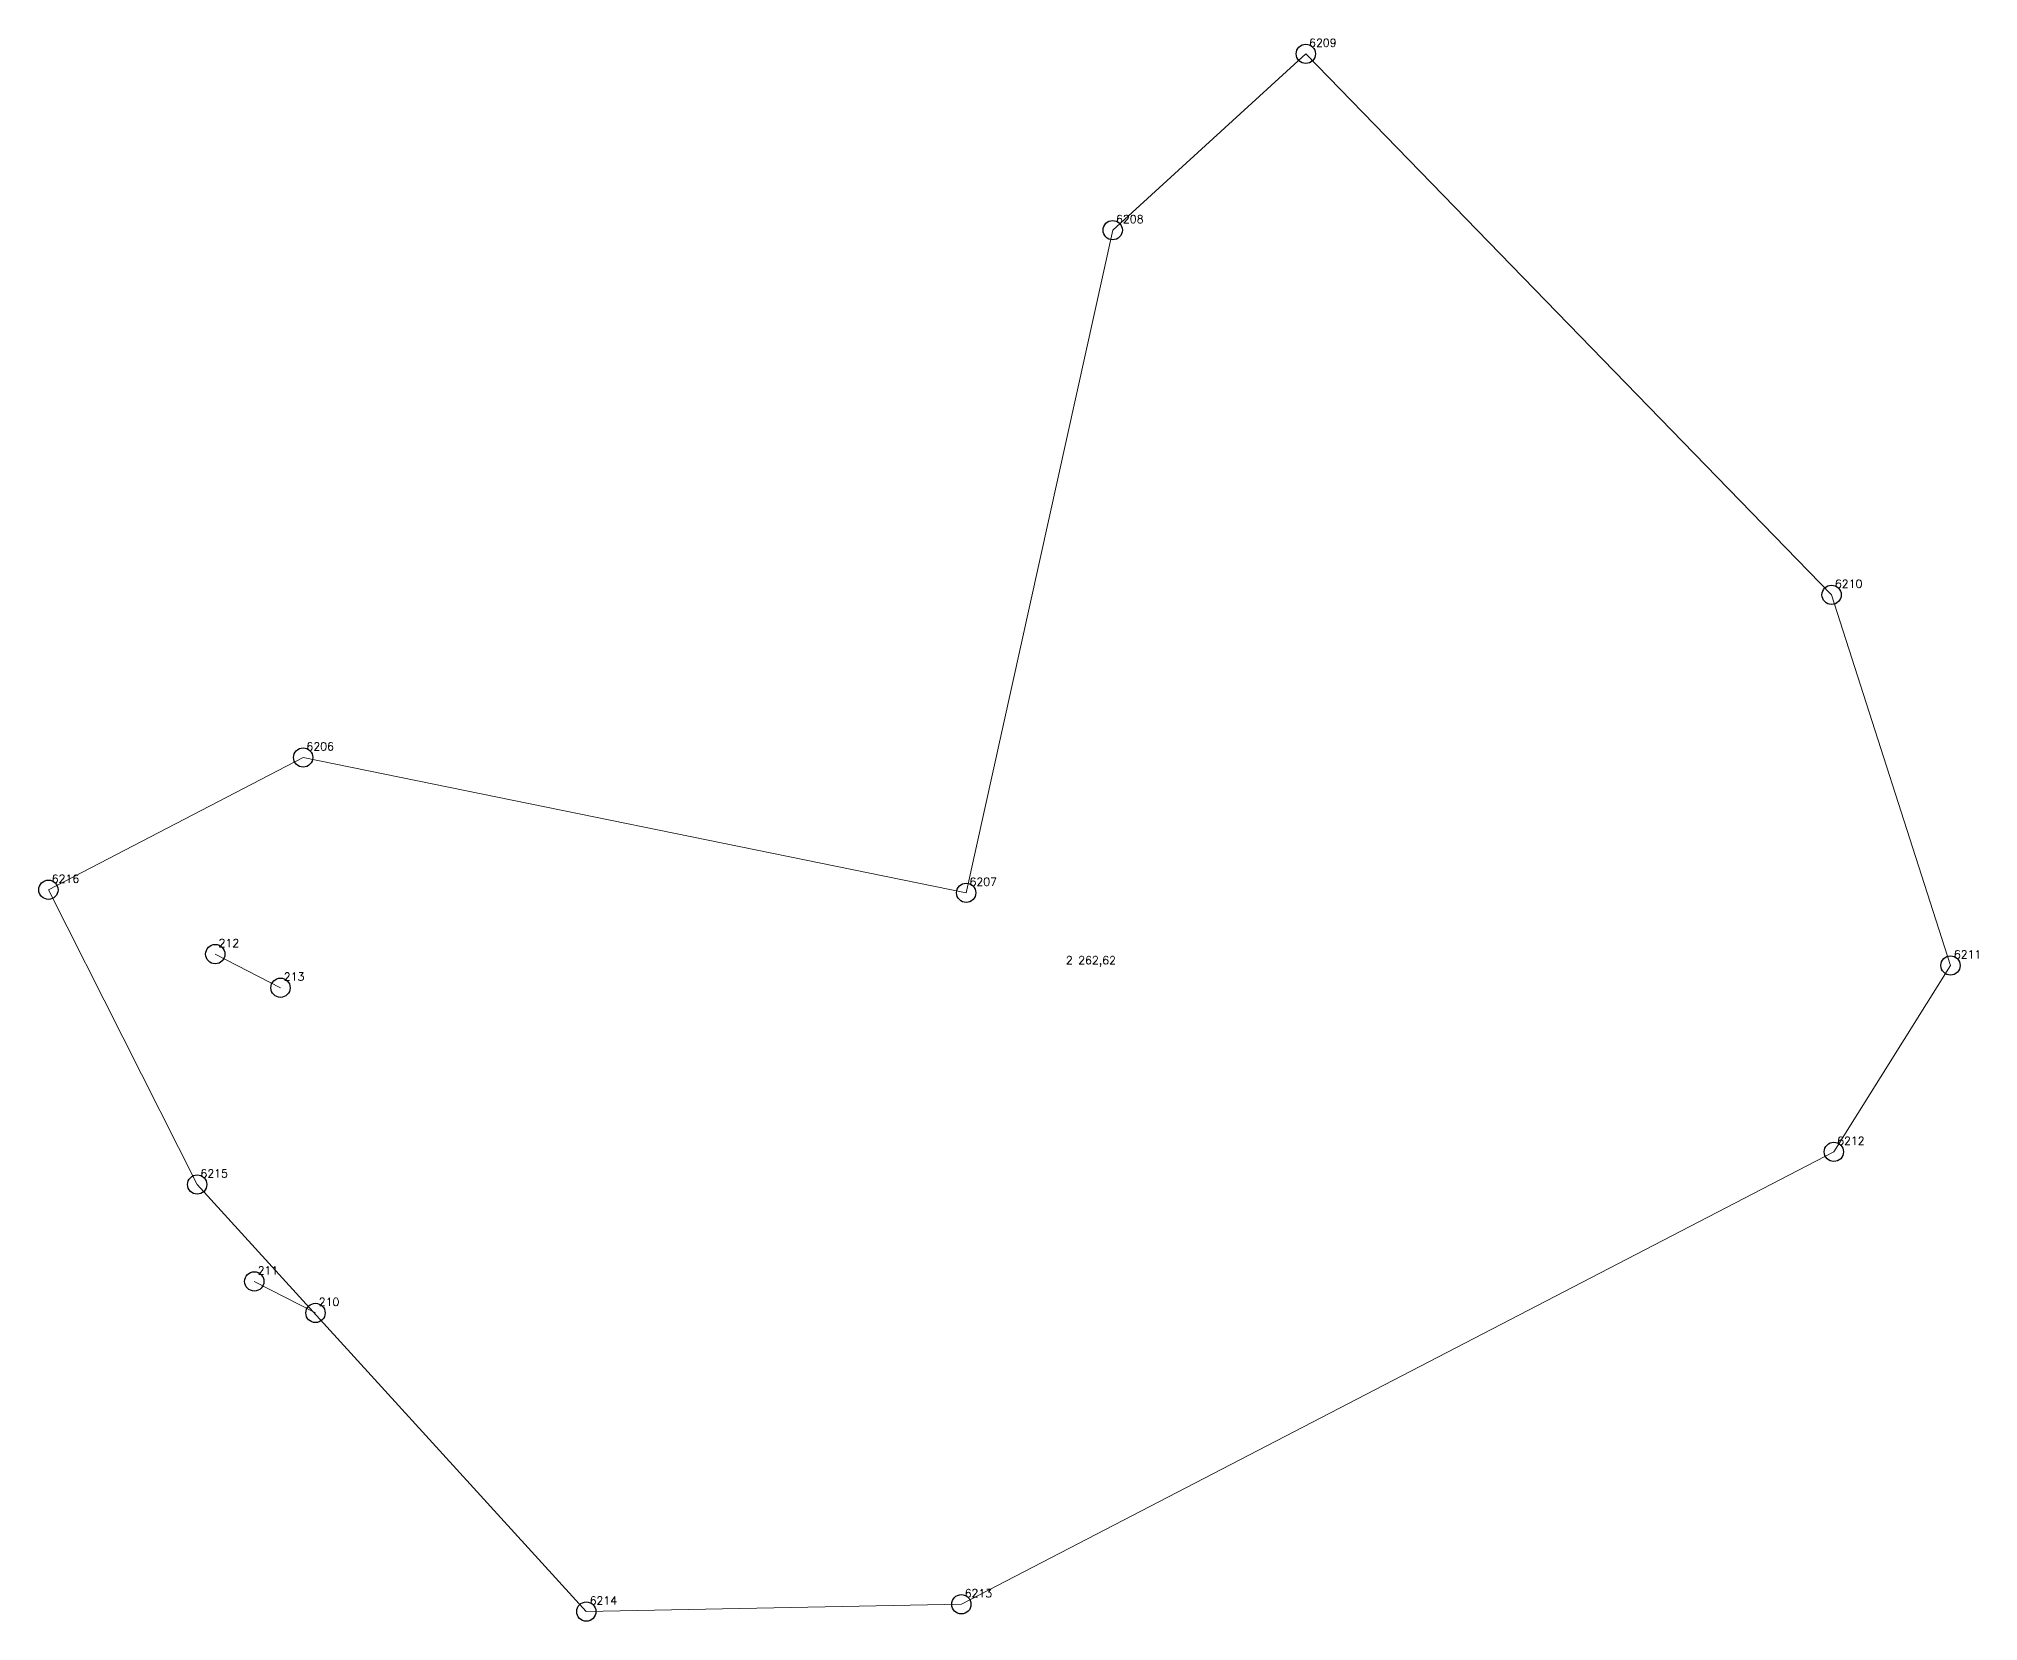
# Model space of a CAD drawing. Extents: x 1391501 to 1398271, y 354915 to 360782.
# Drawn here: x 1391511.7 to 1391587.1, y 355097.5 to 355159 of the extents above; entities that cross this region are included whole.
import ezdxf

# ---------------------------------------------------------------- set-up
doc = ezdxf.new("R2010")
doc.units = 0
doc.header["$PDMODE"] = 33
doc.header["$PDSIZE"] = 0.75
doc.layers.add('12 - ценные элементы визуального восприятия территории', color=7, linetype='Continuous')
doc.styles.get("Standard").update_dxf_attribs({"font": 'simplex.shx'})

msp = doc.modelspace()

# ---------------------------------------------------------------- linework, layer by layer
at = {"layer": '12 - ценные элементы визуального восприятия территории', "color": 7, "lineweight": 20}
msp.add_lwpolyline([(1391521.93, 355131.066), (1391547.71, 355125.806), (1391553.407, 355151.566), (1391560.914, 355158.419), (1391581.358, 355137.39), (1391585.982, 355122.982), (1391581.446, 355115.736), (1391547.521, 355098.149), (1391532.94, 355097.866), (1391517.81, 355114.466), (1391512.026, 355125.924), (1391521.93, 355131.066)], close=True, dxfattribs=at)
for points in [[(1391518.513, 355123.423), (1391521.049, 355122.116)], [(1391522.409, 355109.474), (1391520.031, 355110.7)]]:
    msp.add_lwpolyline(points, dxfattribs=at)
at = {"layer": '12 - ценные элементы визуального восприятия территории'}
for p in [(1391560.914, 355158.419), (1391553.407, 355151.566), (1391581.358, 355137.39), (1391521.93, 355131.066), (1391512.026, 355125.924), (1391547.71, 355125.806), (1391518.513, 355123.423), (1391585.982, 355122.982), (1391521.049, 355122.116), (1391581.446, 355115.736), (1391517.81, 355114.466), (1391520.031, 355110.7), (1391522.409, 355109.474), (1391532.94, 355097.866), (1391547.521, 355098.149)]:
    msp.add_point(p, dxfattribs=at)

# ---------------------------------------------------------------- texts
at = {"layer": '12 - ценные элементы визуального восприятия территории', "color": 7}
for s, p in [('6209', (1391561.043, 355158.693)), ('6208', (1391553.537, 355151.84)), ('6210', (1391581.488, 355137.664)), ('6206', (1391522.059, 355131.341)), ('6216', (1391512.155, 355126.198)), ('6207', (1391547.839, 355126.081)), ('212', (1391518.642, 355123.697)), ('2 262,62', (1391551.585, 355123.028)), ('6211', (1391586.112, 355123.256)), ('213', (1391521.178, 355122.391)), ('6212', (1391581.575, 355116.011)), ('6215', (1391517.939, 355114.741)), ('211', (1391520.161, 355110.974)), ('210', (1391522.538, 355109.749)), ('6214', (1391533.069, 355098.141)), ('6213', (1391547.65, 355098.423))]:
    msp.add_text(s, height=0.3111, dxfattribs=at).set_placement(p)

doc.saveas('drawing.dxf')
